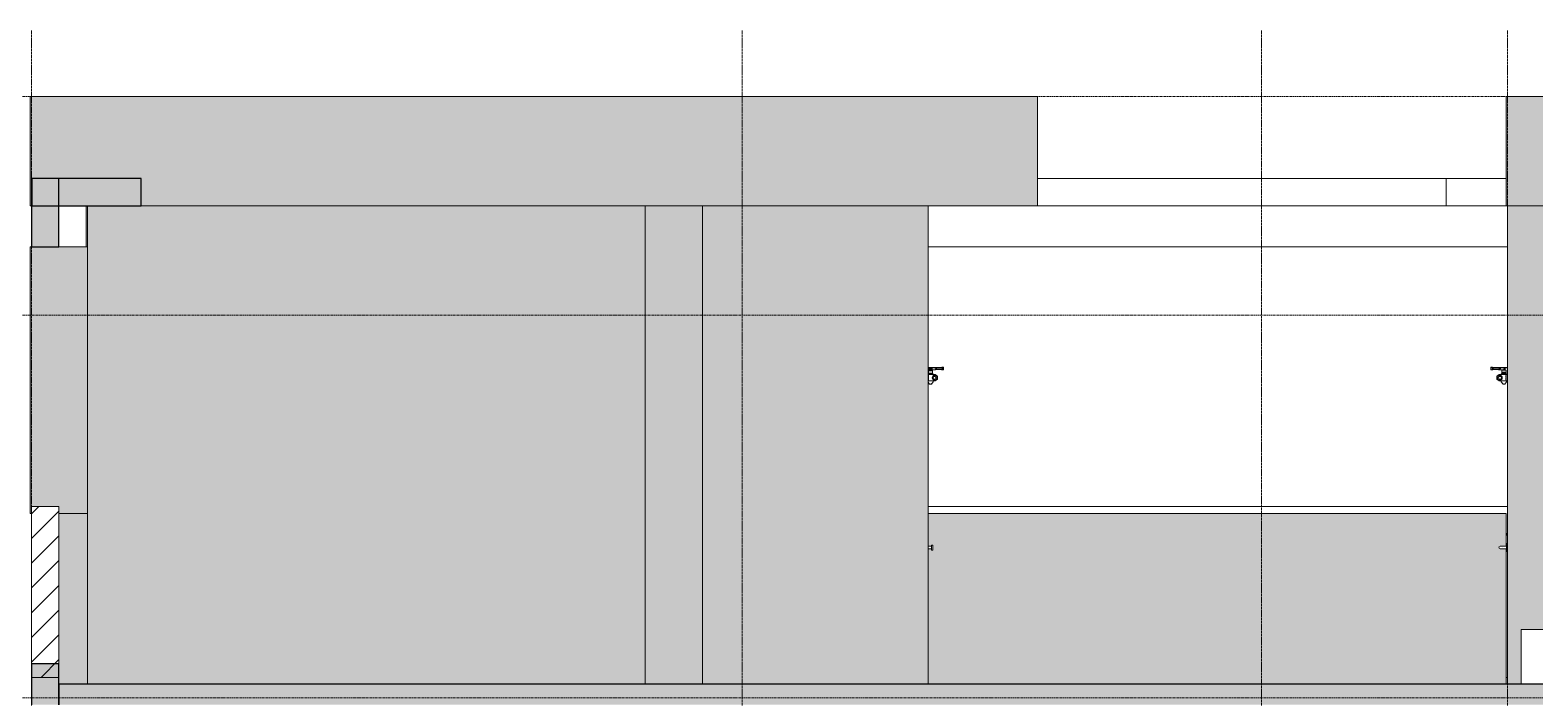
# Model space of a CAD drawing. Header units: millimetres. Extents: x 25061 to 259291, y -8723 to 35400.
# Drawn here: x 153999 to 165010, y 29400 to 34286 of the extents above; entities that cross this region are included whole.
import ezdxf

# ---------------------------------------------------------------- set-up
doc = ezdxf.new("R2010")
doc.units = ezdxf.units.MM
doc.linetypes.add('Centre', pattern=[31.75, 6.35, -4.7625, 15.875, -4.7625])
doc.linetypes.add('Grid Line', pattern=[22.225, 12.7, -3.175, 3.175, -3.175])
for name, color, linetype, lineweight in [('0-2', 50, 'Continuous', 5), ('A-DOOR', 31, 'Continuous', 9), ('A-FLOR-1', 10, 'Continuous', 25), ('A-FLOR-2', 7, 'Continuous', 9), ('A-FLOR-3', 192, 'Continuous', 25), ('A-FLOR-LEVL-2', 51, 'Centre', 9), ('A-FLOR-PATT-1', 7, 'Continuous', 9), ('A-FLOR-PATT-3', 8, 'Continuous', 9), ('A-WALL', 113, 'Continuous', 9), ('A-WALL-1', 113, 'Continuous', 18), ('A-WALL-PATT-3', 111, 'Continuous', 5), ('A-WALL-PATT-4', 111, 'Continuous', 9), ('I-WALL', 2, 'Continuous', 9), ('S-BEAM-1', 12, 'Continuous', 5), ('S-BEAM-2', 10, 'Continuous', 25), ('S-BEAM-3', 7, 'Continuous', 9), ('S-COLS-1', 7, 'Continuous', 9), ('S-GRID-1', 1, 'Grid Line', 9)]:
    doc.layers.add(name, color=color, linetype=linetype, lineweight=lineweight)

# ---------------------------------------------------------------- blocks, each defined once
blk = doc.blocks.new('NCV_TKTC_KET CAU_rvt-2-TKCS_MẶT CẮT 2')
at = {"layer": 'A-FLOR-PATT-1'}
h = blk.add_hatch(color=256, dxfattribs=at)
h.paths.add_polyline_path([(-34451, 33000), (-33651, 33000), (-33651, 33200), (-34451, 33200)])
h.paths.add_polyline_path([(-126451, 33000), (-126451, 33200), (-127251, 33200), (-127251, 33000)])
at = {"layer": 'S-BEAM-1'}
for points in [[(-127053, 32700), (-127053, 33200), (-127253, 33200), (-127253, 32700)], [(-127053, 29350), (-127053, 29650), (-127253, 29650), (-127252, 29350), (-127131, 29350)]]:
    blk.add_hatch(color=256, dxfattribs=at).paths.add_polyline_path(points)
at = {"layer": 'A-FLOR-1'}
for p, q in [((-126451, 33200), (-127251, 33200)), ((-127251, 33200), (-127251, 33000)), ((-126451, 33000), (-126451, 33200)), ((-127251, 33000), (-126451, 33000))]:
    blk.add_line(p, q, dxfattribs=at)
at = {"layer": 'A-FLOR-2'}
for p, q in [((-119893, 33200), (-116903, 33200)), ((-116903, 33200), (-116903, 33000)), ((-116903, 33200), (-116463, 33200)), ((-116903, 33000), (-119893, 33000)), ((-116463, 33000), (-116903, 33000))]:
    blk.add_line(p, q, dxfattribs=at)
at = {"layer": 'S-BEAM-2'}
for p, q in [((-127053, 33200), (-127253, 33200)), ((-127253, 33200), (-127253, 32700)), ((-127053, 32700), (-127053, 33200)), ((-127253, 32700), (-127053, 32700)), ((-127053, 29650), (-127253, 29650)), ((-127253, 29650), (-127253, 29350)), ((-127053, 29350), (-127053, 29650))]:
    blk.add_line(p, q, dxfattribs=at)
at = {"layer": 'S-BEAM-3'}
blk.add_line((-116453, 32700), (-120693, 32700), dxfattribs=at)
at = {"layer": 'S-COLS-1'}
blk.add_line((-126853, 33000), (-126853, 32700), dxfattribs=at)
blk = doc.blocks.new('FD_02 - FD_03 - FD_02-KY THUAT-1000x2200mm-2150404-TKCS_MẶT CẮT 2')
at = {"layer": 'A-DOOR'}
for p, q in [((-116576, 31818), (-116576, 31815)), ((-116576, 31818), (-116576, 31818)), ((-116576, 31818), (-116568, 31818)), ((-116576, 31815), (-116576, 31815)), ((-116576, 31815), (-116568, 31815)), ((-116575, 31814), (-116575, 31800)), ((-116574, 31820), (-116574, 31818)), ((-116562, 31820), (-116574, 31820)), ((-116574, 31820), (-116562, 31820)), ((-116574, 31814), (-116570, 31814)), ((-116570, 31800), (-116574, 31800)), ((-116573, 31815), (-116573, 31814)), ((-116570, 31814), (-116562, 31814)), ((-116562, 31800), (-116570, 31800)), ((-116566, 31818), (-116568, 31818)), ((-116568, 31818), (-116566, 31818)), ((-116568, 31818), (-116566, 31818)), ((-116566, 31818), (-116568, 31818)), ((-116567, 31818), (-116568, 31818)), ((-116568, 31818), (-116567, 31818)), ((-116566, 31815), (-116568, 31815)), ((-116568, 31815), (-116566, 31815)), ((-116568, 31815), (-116566, 31815)), ((-116566, 31815), (-116568, 31815)), ((-116566, 31815), (-116568, 31815)), ((-116568, 31815), (-116566, 31815)), ((-116517, 31812), (-116567, 31812)), ((-116567, 31802), (-116517, 31802)), ((-116566, 31818), (-116516, 31818)), ((-116566, 31815), (-116516, 31815)), ((-116563, 31814), (-116563, 31815)), ((-116563, 31809), (-116563, 31811)), ((-116563, 31805), (-116563, 31807)), ((-116562, 31818), (-116562, 31820)), ((-116562, 31800), (-116562, 31814)), ((-116562, 31814), (-116562, 31814)), ((-116562, 31814), (-116561, 31814)), ((-116562, 31814), (-116562, 31800)), ((-116561, 31800), (-116562, 31800)), ((-116561, 31811), (-116561, 31811)), ((-116561, 31811), (-116559, 31811)), ((-116559, 31804), (-116561, 31804)), ((-116561, 31804), (-116561, 31804)), ((-116559, 31811), (-116559, 31804)), ((-116539, 31814), (-116541, 31814)), ((-116541, 31814), (-116539, 31814)), ((-116473, 31814), (-116539, 31814)), ((-116530, 31731), (-116530, 31754)), ((-116529, 31756), (-116513, 31765)), ((-116513, 31720), (-116529, 31729)), ((-116520, 31742), (-116515, 31752)), ((-116515, 31732), (-116520, 31742)), ((-116512, 31813), (-116517, 31813)), ((-116517, 31801), (-116512, 31801)), ((-116516, 31818), (-116515, 31818)), ((-116516, 31815), (-116515, 31815)), ((-116515, 31818), (-116489, 31818)), ((-116515, 31815), (-116489, 31815)), ((-116515, 31752), (-116503, 31752)), ((-116503, 31732), (-116515, 31732)), ((-116512, 31800), (-116484, 31800)), ((-116512, 31765), (-116468, 31765)), ((-116468, 31720), (-116512, 31720)), ((-116503, 31752), (-116497, 31742)), ((-116497, 31742), (-116503, 31732)), ((-116499, 31772), (-116499, 31765)), ((-116496, 31772), (-116499, 31772)), ((-116499, 31772), (-116485, 31772)), ((-116499, 31720), (-116499, 31712)), ((-116464, 31798), (-116494, 31798)), ((-116494, 31785), (-116494, 31793)), ((-116494, 31776), (-116494, 31782)), ((-116494, 31782), (-116479, 31782)), ((-116479, 31776), (-116494, 31776)), ((-116484, 31798), (-116490, 31798)), ((-116490, 31784), (-116482, 31784)), ((-116490, 31782), (-116490, 31784)), ((-116490, 31774), (-116490, 31776)), ((-116486, 31774), (-116490, 31774)), ((-116489, 31818), (-116488, 31818)), ((-116489, 31818), (-116488, 31818)), ((-116488, 31818), (-116489, 31818)), ((-116489, 31815), (-116488, 31815)), ((-116489, 31815), (-116488, 31815)), ((-116488, 31815), (-116489, 31815)), ((-116489, 31774), (-116489, 31772)), ((-116487, 31774), (-116489, 31774)), ((-116489, 31774), (-116488, 31774)), ((-116488, 31818), (-116459, 31818)), ((-116488, 31815), (-116459, 31815)), ((-116488, 31774), (-116487, 31774)), ((-116482, 31774), (-116486, 31774)), ((-116486, 31774), (-116482, 31774)), ((-116482, 31774), (-116486, 31774)), ((-116485, 31801), (-116485, 31798)), ((-116480, 31798), (-116485, 31798)), ((-116485, 31798), (-116484, 31798)), ((-116485, 31772), (-116460, 31772)), ((-116484, 31798), (-116483, 31798)), ((-116483, 31801), (-116483, 31797)), ((-116483, 31798), (-116483, 31798)), ((-116483, 31798), (-116480, 31798)), ((-116482, 31784), (-116472, 31784)), ((-116482, 31782), (-116482, 31784)), ((-116482, 31774), (-116482, 31776)), ((-116482, 31774), (-116477, 31774)), ((-116477, 31774), (-116482, 31774)), ((-116477, 31774), (-116482, 31774)), ((-116481, 31814), (-116477, 31814)), ((-116477, 31801), (-116481, 31801)), ((-116474, 31798), (-116480, 31798)), ((-116480, 31798), (-116475, 31798)), ((-116479, 31814), (-116477, 31814)), ((-116477, 31801), (-116479, 31801)), ((-116479, 31782), (-116464, 31782)), ((-116464, 31776), (-116479, 31776)), ((-116476, 31814), (-116477, 31814)), ((-116477, 31814), (-116475, 31814)), ((-116477, 31801), (-116477, 31814)), ((-116477, 31814), (-116476, 31814)), ((-116477, 31801), (-116477, 31814)), ((-116475, 31801), (-116477, 31801)), ((-116477, 31801), (-116476, 31801)), ((-116477, 31774), (-116473, 31774)), ((-116471, 31774), (-116477, 31774)), ((-116472, 31774), (-116477, 31774)), ((-116475, 31814), (-116476, 31814)), ((-116475, 31814), (-116472, 31814)), ((-116475, 31801), (-116475, 31814)), ((-116475, 31798), (-116475, 31814)), ((-116472, 31801), (-116475, 31801)), ((-116475, 31798), (-116475, 31798)), ((-116474, 31798), (-116474, 31814)), ((-116468, 31798), (-116474, 31798)), ((-116474, 31798), (-116474, 31798)), ((-116473, 31814), (-116471, 31814)), ((-116471, 31814), (-116473, 31814)), ((-116473, 31774), (-116471, 31774)), ((-116472, 31784), (-116470, 31784)), ((-116472, 31782), (-116472, 31784)), ((-116472, 31774), (-116472, 31776)), ((-116471, 31774), (-116472, 31774)), ((-116471, 31801), (-116471, 31814)), ((-116471, 31772), (-116471, 31774)), ((-116471, 31774), (-116471, 31774)), ((-116470, 31774), (-116471, 31774)), ((-116470, 31782), (-116470, 31784)), ((-116470, 31774), (-116470, 31776)), ((-116468, 31765), (-116465, 31765)), ((-116465, 31720), (-116468, 31720)), ((-116460, 31765), (-116467, 31765)), ((-116467, 31720), (-116460, 31720)), ((-116465, 31765), (-116464, 31765)), ((-116464, 31720), (-116465, 31720)), ((-116464, 31793), (-116464, 31785)), ((-116464, 31782), (-116464, 31776)), ((-116453, 31765), (-116464, 31765)), ((-116464, 31762), (-116464, 31723)), ((-116464, 31720), (-116453, 31720)), ((-116460, 31772), (-116463, 31772)), ((-116463, 31765), (-116460, 31765)), ((-116460, 31720), (-116461, 31720)), ((-116460, 31765), (-116460, 31772)), ((-116460, 31712), (-116460, 31720)), ((-116459, 31815), (-116459, 31818)), ((-116499, 31712), (-116486, 31696)), ((-116485, 31697), (-116483, 31697)), ((-116483, 31697), (-116485, 31697)), ((-116476, 31696), (-116483, 31696)), ((-116483, 31696), (-116476, 31696)), ((-116476, 31697), (-116474, 31697)), ((-116474, 31697), (-116476, 31697)), ((-116473, 31696), (-116460, 31712)), ((-116453, 30619), (-116456, 30619)), ((-116461, 30510), (-116491, 30510)), ((-116453, 30530), (-116461, 30530)), ((-116461, 30500), (-116461, 30529)), ((-116456, 30600), (-116456, 30605)), ((-116456, 30587), (-116456, 30600)), ((-116456, 30588), (-116456, 30595)), ((-116453, 30588), (-116456, 30588)), ((-116456, 30581), (-116453, 30581)), ((-116491, 30490), (-116461, 30490)), ((-116461, 30471), (-116461, 30500)), ((-116461, 30470), (-116453, 30470))]:
    blk.add_line(p, q, dxfattribs=at)
at = {"layer": 'A-DOOR', "flags": 128}
for points in [[(-116559, 31811), (-116558, 31811), (-116558, 31810), (-116557, 31810), (-116557, 31809), (-116557, 31808), (-116557, 31807)], [(-116557, 31807), (-116557, 31807), (-116557, 31806), (-116557, 31805), (-116558, 31805), (-116558, 31804), (-116559, 31804)], [(-116499, 31712), (-116499, 31712), (-116499, 31712), (-116499, 31712), (-116499, 31712), (-116499, 31712), (-116499, 31712), (-116499, 31712), (-116499, 31712), (-116499, 31712), (-116499, 31712), (-116499, 31712), (-116499, 31712), (-116499, 31712), (-116499, 31712), (-116499, 31712), (-116499, 31712), (-116499, 31712), (-116499, 31712)], [(-116464, 31765), (-116464, 31765), (-116464, 31764), (-116464, 31764), (-116464, 31763), (-116464, 31763), (-116464, 31762)], [(-116464, 31762), (-116464, 31763), (-116464, 31763), (-116464, 31764), (-116464, 31764), (-116464, 31765), (-116464, 31765), (-116464, 31765)], [(-116464, 31723), (-116464, 31722), (-116464, 31722), (-116464, 31721), (-116464, 31721), (-116464, 31720), (-116464, 31720)], [(-116464, 31720), (-116464, 31720), (-116464, 31720), (-116464, 31721), (-116464, 31721), (-116464, 31722), (-116464, 31722), (-116464, 31723)], [(-116460, 31712), (-116460, 31712), (-116460, 31712), (-116460, 31712), (-116460, 31712), (-116460, 31712), (-116460, 31712), (-116460, 31712), (-116460, 31712), (-116460, 31712), (-116460, 31712), (-116460, 31712), (-116460, 31712), (-116460, 31712), (-116460, 31712), (-116460, 31712), (-116460, 31712), (-116460, 31712), (-116460, 31712)], [(-116485, 31696), (-116485, 31696), (-116485, 31696), (-116485, 31696), (-116485, 31696), (-116485, 31696), (-116485, 31696), (-116485, 31696), (-116485, 31696), (-116485, 31696), (-116485, 31696), (-116486, 31696), (-116486, 31696), (-116486, 31696), (-116486, 31696), (-116486, 31696), (-116486, 31696), (-116486, 31696), (-116486, 31696), (-116486, 31696), (-116486, 31696), (-116486, 31696), (-116486, 31696)], [(-116474, 31696), (-116474, 31696), (-116474, 31696), (-116474, 31696), (-116474, 31696), (-116474, 31696), (-116474, 31696), (-116474, 31696), (-116474, 31696), (-116474, 31696), (-116474, 31696), (-116475, 31696), (-116475, 31696), (-116475, 31696), (-116475, 31696), (-116475, 31696), (-116475, 31696), (-116475, 31696), (-116475, 31696), (-116476, 31696), (-116476, 31696), (-116476, 31696), (-116476, 31696), (-116476, 31696), (-116476, 31696), (-116477, 31696), (-116477, 31696), (-116477, 31696), (-116477, 31696), (-116477, 31696), (-116478, 31696), (-116478, 31696), (-116478, 31696), (-116478, 31696), (-116478, 31696), (-116479, 31696), (-116479, 31696), (-116479, 31696), (-116479, 31696), (-116480, 31696), (-116480, 31696), (-116480, 31696), (-116480, 31696), (-116480, 31696), (-116481, 31696), (-116481, 31696), (-116481, 31696), (-116481, 31696), (-116481, 31696), (-116482, 31696), (-116482, 31696), (-116482, 31696), (-116482, 31696), (-116482, 31696), (-116483, 31696), (-116483, 31696), (-116483, 31696), (-116483, 31696), (-116483, 31696), (-116484, 31696), (-116484, 31696), (-116484, 31696), (-116484, 31696), (-116484, 31696), (-116484, 31696), (-116484, 31696), (-116484, 31696), (-116485, 31696), (-116485, 31696), (-116485, 31696), (-116485, 31696), (-116485, 31696), (-116485, 31696), (-116485, 31696), (-116485, 31696), (-116485, 31696), (-116485, 31696), (-116485, 31696), (-116485, 31696)], [(-116485, 31696), (-116485, 31696), (-116485, 31696), (-116485, 31696), (-116485, 31696), (-116485, 31696), (-116485, 31696), (-116485, 31696), (-116485, 31696), (-116485, 31696), (-116485, 31696), (-116485, 31696), (-116485, 31696), (-116484, 31696), (-116484, 31696), (-116484, 31696), (-116484, 31696), (-116484, 31696), (-116484, 31696), (-116484, 31696), (-116483, 31696), (-116483, 31696), (-116483, 31696), (-116483, 31696), (-116483, 31696), (-116483, 31696), (-116482, 31696), (-116482, 31696), (-116482, 31696), (-116482, 31696), (-116482, 31696), (-116481, 31696), (-116481, 31696), (-116481, 31696), (-116481, 31696), (-116481, 31696), (-116480, 31696), (-116480, 31696), (-116480, 31696), (-116480, 31696), (-116479, 31696), (-116479, 31696), (-116479, 31696), (-116479, 31696), (-116479, 31696), (-116478, 31696), (-116478, 31696), (-116478, 31696), (-116478, 31696), (-116477, 31696), (-116477, 31696), (-116477, 31696), (-116477, 31696), (-116477, 31696), (-116476, 31696), (-116476, 31696), (-116476, 31696), (-116476, 31696), (-116476, 31696), (-116476, 31696), (-116475, 31696), (-116475, 31696), (-116475, 31696), (-116475, 31696), (-116475, 31696), (-116475, 31696), (-116475, 31696), (-116475, 31696), (-116474, 31696), (-116474, 31696), (-116474, 31696), (-116474, 31696), (-116474, 31696), (-116474, 31696), (-116474, 31696), (-116474, 31696), (-116474, 31696), (-116474, 31696), (-116474, 31696)], [(-116473, 31696), (-116473, 31696), (-116473, 31696), (-116473, 31696), (-116473, 31696), (-116473, 31696), (-116473, 31696), (-116473, 31696), (-116474, 31696), (-116474, 31696), (-116474, 31696), (-116474, 31696), (-116474, 31696), (-116474, 31696), (-116474, 31696), (-116474, 31696), (-116474, 31696), (-116474, 31696), (-116474, 31696), (-116474, 31696), (-116474, 31696), (-116474, 31696), (-116474, 31696)], [(-116491, 30510), (-116491, 30510), (-116492, 30510), (-116492, 30510), (-116493, 30510), (-116494, 30510), (-116494, 30510), (-116495, 30510), (-116495, 30510), (-116496, 30510), (-116496, 30510), (-116497, 30510), (-116497, 30510), (-116498, 30510), (-116499, 30510), (-116499, 30510), (-116500, 30510), (-116500, 30510), (-116500, 30510), (-116501, 30510), (-116501, 30510), (-116502, 30510), (-116502, 30510), (-116502, 30510), (-116503, 30510), (-116503, 30510), (-116504, 30510), (-116504, 30510), (-116504, 30510), (-116504, 30510), (-116505, 30510), (-116505, 30510), (-116505, 30510), (-116505, 30510), (-116505, 30510), (-116505, 30510), (-116505, 30510), (-116506, 30510), (-116506, 30510), (-116506, 30510)], [(-116506, 30490), (-116506, 30490), (-116506, 30490), (-116505, 30490), (-116505, 30490), (-116505, 30490), (-116505, 30490), (-116505, 30490), (-116505, 30490), (-116505, 30490), (-116504, 30490), (-116504, 30490), (-116504, 30490), (-116504, 30490), (-116503, 30490), (-116503, 30490), (-116503, 30490), (-116502, 30490), (-116502, 30490), (-116501, 30490), (-116501, 30490), (-116501, 30490), (-116500, 30490), (-116500, 30490), (-116499, 30490), (-116499, 30490), (-116498, 30490), (-116498, 30490), (-116497, 30490), (-116497, 30490), (-116496, 30490), (-116495, 30490), (-116495, 30490), (-116494, 30490), (-116494, 30490), (-116493, 30490), (-116493, 30490), (-116492, 30490), (-116491, 30490), (-116491, 30490), (-116491, 30490)]]:
    blk.add_lwpolyline(points, dxfattribs=at)
at = {"layer": 'A-DOOR'}
for centre, radius, start, end in [((-116528, 31754), 2, 119.1975, 180), ((-116528, 31731), 2, 180, 240.8025), ((-116509, 31742), 17, 0, 180), ((-116509, 31742), 17, 180, 0), ((-116509, 31742), 16.5, 0, 180), ((-116509, 31742), 16.5, 180, 0), ((-116512, 31763), 2, 90, 119.1975), ((-116512, 31722), 2, 240.8025, 270), ((-116509, 31742), 17, 60, 75), ((-116509, 31742), 17, 285, 300), ((-116506, 30500), 10, 120, 180), ((-116506, 30500), 10, 75, 90), ((-116506, 30500), 10, 180, 240), ((-116506, 30500), 10, 270, 285)]:
    blk.add_arc(centre, radius, start, end, dxfattribs=at)
for centre, major_axis, ratio, start_param, end_param in [((-116563, 31807), (0, 7), 0.259156, 6.021386, 6.283185), ((-116566, 31807), (0, 5), 0.965835, 5.402701, 5.632805), ((-116562, 31807), (0, 2.5), 0.259156, 1.832596, 2.879793), ((-116562, 31807), (0, 2.5), 0.259156, 1.832596, 2.879793), ((-116566, 31807), (0, 5), 0.965835, 3.791973, 4.022077), ((-116563, 31807), (0, 7), 0.259156, 3.141593, 3.403392), ((-116561, 31807), (0, 7), 0.259156, 4.712389, 6.283185), ((-116560, 31807), (0, 2.5), 0.259156, 4.712389, 7.853982), ((-116560, 31807), (0, 2.5), 0.259156, 1.570796, 4.712389), ((-116561, 31807), (0, 7), 0.259156, 3.141593, 4.712389), ((-116517, 31807), (0, 6), 0.965835, 4.712389, 6.806784), ((-116517, 31807), (0, 6), 0.965835, 2.617994, 4.712389), ((-116517, 31807), (0, 5), 0.965835, 4.712389, 6.544985), ((-116517, 31807), (0, 5), 0.965835, 2.879793, 4.712389), ((-116512, 31807), (0, 7), 0.965835, 4.712389, 7.068583), ((-116512, 31807), (0, 7), 0.965835, 2.356194, 4.712389), ((-116512, 31807), (0, 6), 0.965835, 4.712389, 6.806784), ((-116512, 31807), (0, 6), 0.965835, 2.617994, 4.712389), ((-116494, 31786), (0, 12), 0.000349, 0, 0.959931), ((-116494, 31788), (0, 6), 0.000349, 3.141593, 4.101524), ((-116484, 31807), (0, 7), 0.965835, 5.776005, 6.536775), ((-116484, 31807), (0, 7), 0.965835, 2.888003, 3.648773), ((-116479, 31807), (0, 6.79), 0.259156, 0.291061, 0.547008), ((-116479, 31807), (0, 6.79), 0.259156, 2.594585, 2.850532), ((-116477, 31807), (0, 6.79), 0.259156, 0.291061, 1.058902), ((-116477, 31807), (0, 6.79), 0.259156, 2.082691, 2.850532), ((-116477, 31807), (0, 2.5), 0.259156, 4.712389, 7.853982), ((-116477, 31807), (0, 2.5), 0.259156, 1.570796, 4.712389), ((-116464, 31786), (0, 12), 0.000349, 0, 0.959931), ((-116464, 31788), (0, 6), 0.000349, 3.141593, 4.101524)]:
    blk.add_ellipse(centre, major_axis=major_axis, ratio=ratio, start_param=start_param, end_param=end_param, dxfattribs=at)
for points, knots in [([(-116478, 31807), (-116478, 31808), (-116478, 31808), (-116478, 31809), (-116478, 31809), (-116478, 31809), (-116478, 31810), (-116478, 31810), (-116478, 31810), (-116478, 31810), (-116478, 31811), (-116479, 31811), (-116479, 31811), (-116479, 31811), (-116479, 31812), (-116479, 31812), (-116479, 31812), (-116479, 31812), (-116479, 31812), (-116480, 31813), (-116480, 31813), (-116480, 31813), (-116481, 31813), (-116481, 31814)], [0, 0, 0, 0, 0.1, 0.15, 0.2, 0.25, 0.3, 0.35, 0.375, 0.4, 0.425, 0.45, 0.5, 0.55, 0.575, 0.6, 0.625, 0.65, 0.7, 0.75, 0.8, 0.9, 1, 1, 1, 1]), ([(-116481, 31801), (-116481, 31801), (-116480, 31802), (-116480, 31802), (-116480, 31802), (-116479, 31803), (-116479, 31803), (-116479, 31803), (-116479, 31803), (-116479, 31803), (-116479, 31804), (-116479, 31804), (-116479, 31804), (-116478, 31804), (-116478, 31805), (-116478, 31805), (-116478, 31805), (-116478, 31805), (-116478, 31806), (-116478, 31806), (-116478, 31806), (-116478, 31807), (-116478, 31807), (-116478, 31807)], [0, 0, 0, 0, 0.1, 0.2, 0.25, 0.3, 0.35, 0.375, 0.4, 0.425, 0.45, 0.5, 0.55, 0.575, 0.6, 0.625, 0.65, 0.7, 0.75, 0.8, 0.85, 0.9, 1, 1, 1, 1]), ([(-116464, 31752), (-116464, 31753), (-116464, 31755), (-116464, 31757), (-116464, 31758), (-116465, 31759), (-116465, 31759), (-116465, 31758), (-116465, 31758), (-116465, 31756), (-116465, 31755), (-116465, 31755)], [0, 0, 0, 0, 0.2, 0.3, 0.4, 0.5, 0.6, 0.7, 0.8, 0.9, 1, 1, 1, 1]), ([(-116465, 31755), (-116465, 31756), (-116465, 31757), (-116465, 31758), (-116465, 31759), (-116465, 31759), (-116464, 31758), (-116464, 31757), (-116464, 31755), (-116464, 31754), (-116464, 31753), (-116464, 31752)], [0, 0, 0, 0, 0.2, 0.3, 0.4, 0.5, 0.6, 0.7, 0.8, 0.9, 1, 1, 1, 1]), ([(-116465, 31749), (-116465, 31748), (-116465, 31747), (-116465, 31746), (-116465, 31745), (-116465, 31745), (-116464, 31746), (-116464, 31747), (-116464, 31749), (-116464, 31750), (-116464, 31751), (-116464, 31752)], [0, 0, 0, 0, 0.2, 0.3, 0.4, 0.5, 0.6, 0.7, 0.8, 0.9, 1, 1, 1, 1]), ([(-116464, 31752), (-116464, 31751), (-116464, 31749), (-116464, 31747), (-116464, 31746), (-116465, 31745), (-116465, 31745), (-116465, 31746), (-116465, 31746), (-116465, 31748), (-116465, 31749), (-116465, 31749)], [0, 0, 0, 0, 0.2, 0.3, 0.4, 0.5, 0.6, 0.7, 0.8, 0.9, 1, 1, 1, 1]), ([(-116464, 31733), (-116464, 31734), (-116464, 31736), (-116464, 31738), (-116464, 31739), (-116465, 31740), (-116465, 31740), (-116465, 31739), (-116465, 31739), (-116465, 31737), (-116465, 31736), (-116465, 31736)], [0, 0, 0, 0, 0.2, 0.3, 0.4, 0.5, 0.6, 0.7, 0.8, 0.9, 1, 1, 1, 1]), ([(-116465, 31736), (-116465, 31737), (-116465, 31738), (-116465, 31739), (-116465, 31740), (-116465, 31740), (-116464, 31739), (-116464, 31738), (-116464, 31736), (-116464, 31735), (-116464, 31734), (-116464, 31733)], [0, 0, 0, 0, 0.2, 0.3, 0.4, 0.5, 0.6, 0.7, 0.8, 0.9, 1, 1, 1, 1]), ([(-116465, 31730), (-116465, 31729), (-116465, 31728), (-116465, 31727), (-116465, 31726), (-116465, 31726), (-116464, 31727), (-116464, 31728), (-116464, 31730), (-116464, 31731), (-116464, 31732), (-116464, 31733)], [0, 0, 0, 0, 0.2, 0.3, 0.4, 0.5, 0.6, 0.7, 0.8, 0.9, 1, 1, 1, 1]), ([(-116464, 31733), (-116464, 31732), (-116464, 31730), (-116464, 31728), (-116464, 31727), (-116465, 31726), (-116465, 31726), (-116465, 31727), (-116465, 31727), (-116465, 31729), (-116465, 31730), (-116465, 31730)], [0, 0, 0, 0, 0.2, 0.3, 0.4, 0.5, 0.6, 0.7, 0.8, 0.9, 1, 1, 1, 1])]:
    blk.add_open_spline(points, degree=3, knots=knots, dxfattribs=at)
for points in [[(-116465, 31755), (-116465, 31754), (-116465, 31754), (-116465, 31753)], [(-116465, 31752), (-116465, 31752), (-116465, 31753), (-116465, 31754), (-116465, 31755)], [(-116465, 31749), (-116465, 31750), (-116465, 31751), (-116465, 31751), (-116465, 31752)], [(-116465, 31751), (-116465, 31750), (-116465, 31750), (-116465, 31749)], [(-116465, 31736), (-116465, 31735), (-116465, 31735), (-116465, 31734)], [(-116465, 31733), (-116465, 31734), (-116465, 31734), (-116465, 31735), (-116465, 31736)], [(-116465, 31730), (-116465, 31731), (-116465, 31732), (-116465, 31732), (-116465, 31733)], [(-116465, 31732), (-116465, 31731), (-116465, 31731), (-116465, 31730)]]:
    blk.add_open_spline(points, degree=3, dxfattribs=at)
blk = doc.blocks.new('FD_01 - FD_01-1200x2200mm-V184-TKCS_MẶT CẮT 2')
at = {"layer": 'A-DOOR'}
for p, q in [((-120693, 31818), (-120667, 31818)), ((-120693, 31815), (-120667, 31815)), ((-120692, 31772), (-120681, 31772)), ((-120689, 31765), (-120692, 31765)), ((-120692, 31720), (-120689, 31720)), ((-120691, 31792), (-120691, 31798)), ((-120691, 31798), (-120687, 31798)), ((-120687, 31792), (-120691, 31792)), ((-120691, 31781), (-120691, 31789)), ((-120691, 31776), (-120661, 31776)), ((-120691, 31776), (-120686, 31776)), ((-120691, 31765), (-120690, 31765)), ((-120691, 31723), (-120691, 31762)), ((-120690, 31720), (-120691, 31720)), ((-120690, 31765), (-120687, 31765)), ((-120687, 31720), (-120690, 31720)), ((-120687, 31798), (-120665, 31798)), ((-120687, 31792), (-120687, 31798)), ((-120665, 31792), (-120687, 31792)), ((-120687, 31765), (-120643, 31765)), ((-120643, 31720), (-120687, 31720)), ((-120686, 31776), (-120678, 31776)), ((-120686, 31774), (-120686, 31776)), ((-120682, 31774), (-120686, 31774)), ((-120685, 31774), (-120685, 31772)), ((-120683, 31774), (-120685, 31774)), ((-120685, 31774), (-120684, 31774)), ((-120682, 31814), (-120684, 31814)), ((-120684, 31814), (-120682, 31814)), ((-120684, 31814), (-120684, 31801)), ((-120684, 31774), (-120683, 31774)), ((-120683, 31814), (-120668, 31814)), ((-120668, 31801), (-120683, 31801)), ((-120616, 31814), (-120682, 31814)), ((-120682, 31814), (-120682, 31798)), ((-120678, 31774), (-120682, 31774)), ((-120682, 31774), (-120678, 31774)), ((-120678, 31774), (-120682, 31774)), ((-120681, 31772), (-120656, 31772)), ((-120680, 31814), (-120680, 31798)), ((-120678, 31776), (-120668, 31776)), ((-120678, 31776), (-120678, 31774)), ((-120673, 31774), (-120678, 31774)), ((-120678, 31774), (-120673, 31774)), ((-120673, 31774), (-120678, 31774)), ((-120673, 31774), (-120669, 31774)), ((-120667, 31774), (-120673, 31774)), ((-120668, 31774), (-120673, 31774)), ((-120672, 31798), (-120672, 31814)), ((-120643, 31814), (-120671, 31814)), ((-120671, 31798), (-120671, 31814)), ((-120671, 31800), (-120643, 31800)), ((-120669, 31774), (-120667, 31774)), ((-120668, 31801), (-120668, 31814)), ((-120668, 31801), (-120668, 31814)), ((-120668, 31801), (-120668, 31814)), ((-120668, 31776), (-120666, 31776)), ((-120668, 31774), (-120668, 31776)), ((-120667, 31774), (-120668, 31774)), ((-120667, 31818), (-120666, 31818)), ((-120667, 31818), (-120667, 31818)), ((-120667, 31818), (-120667, 31818)), ((-120667, 31815), (-120666, 31815)), ((-120667, 31815), (-120667, 31815)), ((-120667, 31815), (-120667, 31815)), ((-120667, 31776), (-120661, 31776)), ((-120667, 31772), (-120667, 31774)), ((-120667, 31774), (-120667, 31774)), ((-120666, 31774), (-120667, 31774)), ((-120666, 31818), (-120640, 31818)), ((-120666, 31815), (-120640, 31815)), ((-120666, 31774), (-120666, 31776)), ((-120665, 31798), (-120661, 31798)), ((-120665, 31792), (-120665, 31798)), ((-120661, 31792), (-120665, 31792)), ((-120661, 31798), (-120661, 31792)), ((-120661, 31789), (-120661, 31781)), ((-120661, 31776), (-120661, 31776)), ((-120656, 31772), (-120659, 31772)), ((-120658, 31742), (-120652, 31752)), ((-120652, 31732), (-120658, 31742)), ((-120656, 31765), (-120656, 31772)), ((-120656, 31712), (-120656, 31720)), ((-120652, 31752), (-120640, 31752)), ((-120640, 31732), (-120652, 31732)), ((-120638, 31813), (-120643, 31813)), ((-120643, 31801), (-120638, 31801)), ((-120642, 31765), (-120626, 31756)), ((-120626, 31729), (-120642, 31720)), ((-120640, 31818), (-120639, 31818)), ((-120640, 31815), (-120639, 31815)), ((-120640, 31752), (-120635, 31742)), ((-120635, 31742), (-120640, 31732)), ((-120639, 31818), (-120589, 31818)), ((-120639, 31815), (-120589, 31815)), ((-120588, 31812), (-120638, 31812)), ((-120638, 31802), (-120588, 31802)), ((-120625, 31754), (-120625, 31731)), ((-120616, 31814), (-120614, 31814)), ((-120614, 31814), (-120616, 31814)), ((-120592, 31814), (-120594, 31814)), ((-120594, 31800), (-120592, 31800)), ((-120593, 31820), (-120593, 31818)), ((-120593, 31820), (-120581, 31820)), ((-120581, 31820), (-120593, 31820)), ((-120593, 31814), (-120593, 31811)), ((-120592, 31814), (-120593, 31814)), ((-120593, 31814), (-120593, 31814)), ((-120593, 31814), (-120593, 31811)), ((-120593, 31804), (-120593, 31800)), ((-120593, 31804), (-120593, 31800)), ((-120593, 31800), (-120592, 31800)), ((-120592, 31815), (-120592, 31814)), ((-120592, 31814), (-120591, 31814)), ((-120592, 31814), (-120592, 31814)), ((-120592, 31814), (-120592, 31814)), ((-120591, 31800), (-120592, 31800)), ((-120591, 31814), (-120588, 31814)), ((-120591, 31811), (-120591, 31814)), ((-120591, 31800), (-120591, 31804)), ((-120588, 31800), (-120591, 31800)), ((-120590, 31811), (-120588, 31811)), ((-120588, 31804), (-120590, 31804)), ((-120590, 31800), (-120588, 31800)), ((-120589, 31818), (-120587, 31818)), ((-120587, 31818), (-120589, 31818)), ((-120587, 31818), (-120589, 31818)), ((-120589, 31818), (-120587, 31818)), ((-120589, 31815), (-120587, 31815)), ((-120587, 31815), (-120589, 31815)), ((-120587, 31815), (-120589, 31815)), ((-120589, 31815), (-120587, 31815)), ((-120589, 31815), (-120587, 31815)), ((-120587, 31815), (-120589, 31815)), ((-120588, 31818), (-120587, 31818)), ((-120587, 31818), (-120588, 31818)), ((-120588, 31814), (-120585, 31814)), ((-120588, 31811), (-120588, 31811)), ((-120588, 31811), (-120586, 31811)), ((-120586, 31804), (-120588, 31804)), ((-120588, 31804), (-120588, 31804)), ((-120585, 31800), (-120588, 31800)), ((-120587, 31818), (-120580, 31818)), ((-120587, 31815), (-120580, 31815)), ((-120584, 31814), (-120586, 31814)), ((-120584, 31814), (-120586, 31814)), ((-120586, 31804), (-120586, 31811)), ((-120586, 31800), (-120584, 31800)), ((-120584, 31814), (-120585, 31814)), ((-120585, 31814), (-120583, 31814)), ((-120585, 31814), (-120585, 31800)), ((-120585, 31800), (-120584, 31800)), ((-120584, 31814), (-120583, 31814)), ((-120583, 31800), (-120584, 31800)), ((-120583, 31814), (-120581, 31814)), ((-120583, 31800), (-120583, 31814)), ((-120581, 31800), (-120583, 31800)), ((-120582, 31814), (-120582, 31815)), ((-120581, 31818), (-120581, 31820)), ((-120580, 31818), (-120580, 31818)), ((-120580, 31815), (-120580, 31815)), ((-120580, 31800), (-120580, 31814)), ((-120579, 31815), (-120579, 31818)), ((-120693, 31709), (-120682, 31696)), ((-120679, 31697), (-120681, 31697)), ((-120681, 31697), (-120679, 31697)), ((-120679, 31696), (-120672, 31696)), ((-120672, 31696), (-120679, 31696)), ((-120670, 31697), (-120672, 31697)), ((-120672, 31697), (-120670, 31697)), ((-120669, 31696), (-120656, 31712)), ((-120668, 30510), (-120693, 30510)), ((-120668, 30510), (-120668, 30518)), ((-120658, 30518), (-120668, 30518)), ((-120668, 30500), (-120668, 30510)), ((-120668, 30510), (-120668, 30509)), ((-120658, 30518), (-120658, 30510)), ((-120658, 30510), (-120658, 30500)), ((-120693, 30490), (-120668, 30490)), ((-120668, 30490), (-120668, 30500)), ((-120668, 30491), (-120668, 30490)), ((-120668, 30482), (-120668, 30490)), ((-120658, 30482), (-120668, 30482)), ((-120658, 30500), (-120658, 30490)), ((-120658, 30490), (-120658, 30482))]:
    blk.add_line(p, q, dxfattribs=at)
at = {"layer": 'A-DOOR', "flags": 128}
for points in [[(-120691, 31765), (-120691, 31765), (-120691, 31765), (-120691, 31764), (-120691, 31764), (-120691, 31763), (-120691, 31763), (-120691, 31762)], [(-120691, 31762), (-120691, 31763), (-120691, 31763), (-120691, 31764), (-120691, 31764), (-120691, 31765), (-120691, 31765)], [(-120691, 31723), (-120691, 31722), (-120691, 31722), (-120691, 31721), (-120691, 31721), (-120691, 31720), (-120691, 31720), (-120691, 31720)], [(-120691, 31720), (-120691, 31720), (-120691, 31721), (-120691, 31721), (-120691, 31722), (-120691, 31722), (-120691, 31723)], [(-120656, 31712), (-120656, 31712), (-120656, 31712), (-120656, 31712), (-120656, 31712), (-120656, 31712), (-120656, 31712), (-120656, 31712), (-120656, 31712), (-120656, 31712), (-120656, 31712), (-120656, 31712), (-120656, 31712), (-120656, 31712), (-120656, 31712), (-120656, 31712), (-120656, 31712), (-120656, 31712), (-120656, 31712)], [(-120589, 31807), (-120589, 31808), (-120589, 31809), (-120589, 31810), (-120589, 31810), (-120590, 31811), (-120590, 31811)], [(-120590, 31804), (-120590, 31804), (-120589, 31805), (-120589, 31805), (-120589, 31806), (-120589, 31807), (-120589, 31807)], [(-120681, 31696), (-120681, 31696), (-120681, 31696), (-120681, 31696), (-120681, 31696), (-120681, 31696), (-120681, 31696), (-120681, 31696), (-120681, 31696), (-120681, 31696), (-120681, 31696), (-120682, 31696), (-120682, 31696), (-120682, 31696), (-120682, 31696), (-120682, 31696), (-120682, 31696), (-120682, 31696), (-120682, 31696), (-120682, 31696), (-120682, 31696), (-120682, 31696), (-120682, 31696)], [(-120681, 31696), (-120681, 31696), (-120681, 31696), (-120681, 31696), (-120681, 31696), (-120681, 31696), (-120681, 31696), (-120681, 31696), (-120681, 31696), (-120681, 31696), (-120681, 31696), (-120681, 31696), (-120681, 31696), (-120680, 31696), (-120680, 31696), (-120680, 31696), (-120680, 31696), (-120680, 31696), (-120680, 31696), (-120680, 31696), (-120679, 31696), (-120679, 31696), (-120679, 31696), (-120679, 31696), (-120679, 31696), (-120679, 31696), (-120678, 31696), (-120678, 31696), (-120678, 31696), (-120678, 31696), (-120678, 31696), (-120677, 31696), (-120677, 31696), (-120677, 31696), (-120677, 31696), (-120677, 31696), (-120676, 31696), (-120676, 31696), (-120676, 31696), (-120676, 31696), (-120675, 31696), (-120675, 31696), (-120675, 31696), (-120675, 31696), (-120675, 31696), (-120674, 31696), (-120674, 31696), (-120674, 31696), (-120674, 31696), (-120673, 31696), (-120673, 31696), (-120673, 31696), (-120673, 31696), (-120673, 31696), (-120672, 31696), (-120672, 31696), (-120672, 31696), (-120672, 31696), (-120672, 31696), (-120672, 31696), (-120671, 31696), (-120671, 31696), (-120671, 31696), (-120671, 31696), (-120671, 31696), (-120671, 31696), (-120671, 31696), (-120671, 31696), (-120670, 31696), (-120670, 31696), (-120670, 31696), (-120670, 31696), (-120670, 31696), (-120670, 31696), (-120670, 31696), (-120670, 31696), (-120670, 31696), (-120670, 31696), (-120670, 31696)], [(-120670, 31696), (-120670, 31696), (-120670, 31696), (-120670, 31696), (-120670, 31696), (-120670, 31696), (-120670, 31696), (-120670, 31696), (-120670, 31696), (-120670, 31696), (-120670, 31696), (-120671, 31696), (-120671, 31696), (-120671, 31696), (-120671, 31696), (-120671, 31696), (-120671, 31696), (-120671, 31696), (-120671, 31696), (-120672, 31696), (-120672, 31696), (-120672, 31696), (-120672, 31696), (-120672, 31696), (-120672, 31696), (-120673, 31696), (-120673, 31696), (-120673, 31696), (-120673, 31696), (-120673, 31696), (-120674, 31696), (-120674, 31696), (-120674, 31696), (-120674, 31696), (-120674, 31696), (-120675, 31696), (-120675, 31696), (-120675, 31696), (-120675, 31696), (-120676, 31696), (-120676, 31696), (-120676, 31696), (-120676, 31696), (-120676, 31696), (-120677, 31696), (-120677, 31696), (-120677, 31696), (-120677, 31696), (-120677, 31696), (-120678, 31696), (-120678, 31696), (-120678, 31696), (-120678, 31696), (-120678, 31696), (-120679, 31696), (-120679, 31696), (-120679, 31696), (-120679, 31696), (-120679, 31696), (-120680, 31696), (-120680, 31696), (-120680, 31696), (-120680, 31696), (-120680, 31696), (-120680, 31696), (-120680, 31696), (-120680, 31696), (-120681, 31696), (-120681, 31696), (-120681, 31696), (-120681, 31696), (-120681, 31696), (-120681, 31696), (-120681, 31696), (-120681, 31696), (-120681, 31696), (-120681, 31696), (-120681, 31696), (-120681, 31696)], [(-120669, 31696), (-120669, 31696), (-120669, 31696), (-120669, 31696), (-120669, 31696), (-120669, 31696), (-120669, 31696), (-120669, 31696), (-120670, 31696), (-120670, 31696), (-120670, 31696), (-120670, 31696), (-120670, 31696), (-120670, 31696), (-120670, 31696), (-120670, 31696), (-120670, 31696), (-120670, 31696), (-120670, 31696), (-120670, 31696), (-120670, 31696), (-120670, 31696), (-120670, 31696)]]:
    blk.add_lwpolyline(points, dxfattribs=at)
at = {"layer": 'A-DOOR'}
for centre, radius, start, end in [((-120646, 31742), 17, 0, 180), ((-120646, 31742), 16.5, 0, 180), ((-120646, 31742), 17, 180, 0), ((-120646, 31742), 16.5, 180, 0), ((-120646, 31742), 17, 105, 120), ((-120646, 31742), 17, 240, 255), ((-120643, 31763), 2, 60.8025, 90), ((-120643, 31722), 2, 270, 299.1975), ((-120627, 31754), 2, 0, 60.8025), ((-120627, 31731), 2, 299.1975, 0)]:
    blk.add_arc(centre, radius, start, end, dxfattribs=at)
for centre, major_axis, ratio, start_param, end_param in [((-120691, 31786), (0, 6), 0.000349, 5.323254, 6.283185), ((-120691, 31788), (0, 12), 0.000349, 2.181662, 3.141593), ((-120671, 31807), (0, 7), 0.965835, 6.029595, 6.536775), ((-120671, 31807), (0, 7), 0.965835, 3.141593, 3.395183), ((-120670, 31807), (0, 6.79), 0.259156, 4.712389, 5.736177), ((-120670, 31807), (0, 6.79), 0.259156, 3.688601, 4.712389), ((-120668, 31807), (0, 2.5), 0.259156, 4.712389, 7.853982), ((-120668, 31807), (0, 2.5), 0.259156, 1.570796, 4.712389), ((-120668, 31807), (0, 6.79), 0.259156, 4.712389, 5.992125), ((-120668, 31807), (0, 6.79), 0.259156, 3.432653, 4.712389), ((-120661, 31786), (0, 6), 0.000349, 5.323254, 6.283185), ((-120661, 31788), (0, 12), 0.000349, 2.181662, 3.141593), ((-120643, 31807), (0, 7), 0.965835, 6.147539, 6.544985), ((-120643, 31807), (0, 7), 0.965835, 2.879793, 3.277239), ((-120643, 31807), (0, 7), 0.965835, 4.712389, 6.021386), ((-120643, 31807), (0, 7), 0.965835, 3.403392, 4.712389), ((-120638, 31807), (0, 6), 0.965835, 4.712389, 6.283185), ((-120638, 31807), (0, 6), 0.965835, 3.141593, 4.712389), ((-120638, 31807), (0, 5), 0.965835, 4.712389, 6.021386), ((-120638, 31807), (0, 5), 0.965835, 3.403392, 4.712389), ((-120594, 31807), (0, 7), 0.259156, 0, 1.047198), ((-120594, 31807), (0, 7), 0.259156, 2.094395, 3.141593), ((-120592, 31807), (0, 7), 0.259156, 0, 1.047198), ((-120592, 31807), (0, 7), 0.259156, 2.094395, 3.141593), ((-120588, 31807), (0, 5), 0.965835, 2.879793, 3.141593), ((-120586, 31807), (0, 7), 0.259156, 0, 1.308997), ((-120587, 31807), (0, 2.5), 0.259156, 4.712389, 7.853982), ((-120587, 31807), (0, 2.5), 0.259156, 4.712389, 7.853982), ((-120587, 31807), (0, 2.5), 0.259156, 1.570796, 4.712389), ((-120587, 31807), (0, 2.5), 0.259156, 1.570796, 4.712389), ((-120586, 31807), (0, 7), 0.259156, 1.832596, 3.141593), ((-120584, 31807), (0, 7), 0.259156, 0, 1.570796), ((-120588, 31807), (0, 5), 0.965835, 5.235988, 5.759587), ((-120589, 31807), (0, 5), 0.965835, 4.942493, 5.632805), ((-120585, 31807), (0, 2.5), 0.259156, 4.712389, 7.853982), ((-120585, 31807), (0, 2.5), 0.259156, 1.570796, 4.712389), ((-120584, 31807), (0, 7), 0.259156, 1.570796, 3.141593), ((-120589, 31807), (0, 5), 0.965835, 3.791973, 4.482285), ((-120588, 31807), (0, 5), 0.965835, 3.665191, 4.18879)]:
    blk.add_ellipse(centre, major_axis=major_axis, ratio=ratio, start_param=start_param, end_param=end_param, dxfattribs=at)
for points, knots in [([(-120691, 31752), (-120691, 31753), (-120691, 31755), (-120691, 31757), (-120691, 31758), (-120691, 31759), (-120690, 31759), (-120690, 31758), (-120690, 31758), (-120690, 31756), (-120690, 31755), (-120690, 31755)], [0, 0, 0, 0, 0.2, 0.3, 0.4, 0.5, 0.6, 0.7, 0.8, 0.9, 1, 1, 1, 1]), ([(-120690, 31755), (-120690, 31756), (-120690, 31757), (-120690, 31758), (-120690, 31759), (-120691, 31759), (-120691, 31758), (-120691, 31757), (-120691, 31755), (-120691, 31754), (-120691, 31753), (-120691, 31752)], [0, 0, 0, 0, 0.2, 0.3, 0.4, 0.5, 0.6, 0.7, 0.8, 0.9, 1, 1, 1, 1]), ([(-120690, 31749), (-120690, 31748), (-120690, 31747), (-120690, 31746), (-120690, 31745), (-120691, 31745), (-120691, 31746), (-120691, 31747), (-120691, 31749), (-120691, 31750), (-120691, 31751), (-120691, 31752)], [0, 0, 0, 0, 0.2, 0.3, 0.4, 0.5, 0.6, 0.7, 0.8, 0.9, 1, 1, 1, 1]), ([(-120691, 31752), (-120691, 31751), (-120691, 31749), (-120691, 31747), (-120691, 31746), (-120691, 31745), (-120690, 31745), (-120690, 31746), (-120690, 31746), (-120690, 31748), (-120690, 31749), (-120690, 31749)], [0, 0, 0, 0, 0.2, 0.3, 0.4, 0.5, 0.6, 0.7, 0.8, 0.9, 1, 1, 1, 1]), ([(-120691, 31733), (-120691, 31734), (-120691, 31736), (-120691, 31738), (-120691, 31739), (-120691, 31740), (-120690, 31740), (-120690, 31739), (-120690, 31739), (-120690, 31737), (-120690, 31736), (-120690, 31736)], [0, 0, 0, 0, 0.2, 0.3, 0.4, 0.5, 0.6, 0.7, 0.8, 0.9, 1, 1, 1, 1]), ([(-120690, 31736), (-120690, 31737), (-120690, 31738), (-120690, 31739), (-120690, 31740), (-120691, 31740), (-120691, 31739), (-120691, 31738), (-120691, 31736), (-120691, 31735), (-120691, 31734), (-120691, 31733)], [0, 0, 0, 0, 0.2, 0.3, 0.4, 0.5, 0.6, 0.7, 0.8, 0.9, 1, 1, 1, 1]), ([(-120690, 31730), (-120690, 31729), (-120690, 31728), (-120690, 31727), (-120690, 31726), (-120691, 31726), (-120691, 31727), (-120691, 31728), (-120691, 31730), (-120691, 31731), (-120691, 31732), (-120691, 31733)], [0, 0, 0, 0, 0.2, 0.3, 0.4, 0.5, 0.6, 0.7, 0.8, 0.9, 1, 1, 1, 1]), ([(-120691, 31733), (-120691, 31732), (-120691, 31730), (-120691, 31728), (-120691, 31727), (-120691, 31726), (-120690, 31726), (-120690, 31727), (-120690, 31727), (-120690, 31729), (-120690, 31730), (-120690, 31730)], [0, 0, 0, 0, 0.2, 0.3, 0.4, 0.5, 0.6, 0.7, 0.8, 0.9, 1, 1, 1, 1]), ([(-120668, 31814), (-120667, 31813), (-120667, 31813), (-120667, 31813), (-120666, 31813), (-120666, 31812), (-120666, 31812), (-120665, 31812), (-120665, 31812), (-120665, 31812), (-120665, 31811), (-120665, 31811), (-120665, 31811), (-120665, 31811), (-120664, 31810), (-120664, 31810), (-120664, 31810), (-120664, 31810), (-120664, 31809), (-120664, 31809), (-120664, 31809), (-120664, 31808), (-120664, 31808), (-120664, 31807)], [0, 0, 0, 0, 0.1, 0.2, 0.25, 0.3, 0.35, 0.375, 0.4, 0.425, 0.45, 0.5, 0.55, 0.575, 0.6, 0.625, 0.65, 0.7, 0.75, 0.8, 0.85, 0.9, 1, 1, 1, 1]), ([(-120664, 31807), (-120664, 31807), (-120664, 31807), (-120664, 31806), (-120664, 31806), (-120664, 31806), (-120664, 31805), (-120664, 31805), (-120664, 31805), (-120664, 31805), (-120665, 31804), (-120665, 31804), (-120665, 31804), (-120665, 31804), (-120665, 31803), (-120665, 31803), (-120665, 31803), (-120666, 31803), (-120666, 31803), (-120666, 31802), (-120667, 31802), (-120667, 31802), (-120667, 31801), (-120668, 31801)], [0, 0, 0, 0, 0.1, 0.15, 0.2, 0.25, 0.3, 0.35, 0.375, 0.4, 0.425, 0.45, 0.5, 0.55, 0.575, 0.6, 0.625, 0.65, 0.7, 0.75, 0.8, 0.9, 1, 1, 1, 1])]:
    blk.add_open_spline(points, degree=3, knots=knots, dxfattribs=at)
for points in [[(-120690, 31755), (-120690, 31754), (-120690, 31753), (-120690, 31752), (-120690, 31752)], [(-120690, 31753), (-120690, 31754), (-120690, 31754), (-120690, 31755)], [(-120690, 31752), (-120690, 31751), (-120690, 31751), (-120690, 31750), (-120690, 31749)], [(-120690, 31749), (-120690, 31750), (-120690, 31750), (-120690, 31751)], [(-120690, 31736), (-120690, 31735), (-120690, 31734), (-120690, 31734), (-120690, 31733)], [(-120690, 31734), (-120690, 31735), (-120690, 31735), (-120690, 31736)], [(-120690, 31733), (-120690, 31732), (-120690, 31732), (-120690, 31731), (-120690, 31730)], [(-120690, 31730), (-120690, 31731), (-120690, 31731), (-120690, 31732)]]:
    blk.add_open_spline(points, degree=3, dxfattribs=at)

msp = doc.modelspace()

# ---------------------------------------------------------------- hatches: boundary and pattern name
at = {"layer": 'A-FLOR-PATT-3'}
h = msp.add_hatch(dxfattribs=at)
h.set_pattern_fill('FP_36', color=256, style=0, pattern_type=2)
h.set_pattern_definition([(0, (200382.47, 14125), (650.24, 162.56), [53.645, -434.035, 53.645, -3034.995]), (0, (200382.47, 14125), (650.24, 162.56), [-541.325, -434.035, 53.645, -921.715, -1625.6]), (0, (200382.47, 14125), (650.24, 162.56), [-1950.72, 53.645, -434.035, 53.645, -1084.275]), (0, (200382.47, 14125), (650.24, 162.56), [-2492.045, -271.475, 53.645, -759.155]), (120, (200626.31, 14206.28), (-465.9011, 481.84436), [53.645, -434.035, 53.645, -3034.995]), (120, (200626.31, 14206.28), (-465.9011, 481.84436), [-541.325, -434.035, 53.645, -921.715, -1625.6]), (120, (200626.31, 14206.28), (-465.9011, 481.84436), [-1950.72, 53.645, -434.035, 53.645, -1084.275]), (120, (200626.31, 14206.28), (-465.9011, 481.84436), [-2492.045, -271.475, 53.645, -759.155]), (240, (200707.6, 14531.4), (-184.3389, -644.40436), [53.645, -434.035, 53.645, -3034.995]), (240, (200707.6, 14531.4), (-184.3389, -644.40436), [-541.325, -434.035, 53.645, -921.715, -1625.6]), (240, (200707.6, 14531.4), (-184.3389, -644.40436), [-1950.72, 53.645, -434.035, 53.645, -1084.275]), (240, (200707.6, 14531.4), (-184.3389, -644.40436), [-2492.045, -271.475, 53.645, -759.155])])
h.paths.add_polyline_path([(154210.2, 29350), (173610.2, 29350.3), (173610.2, 29500), (154210.2, 29500)])
h.paths.add_polyline_path([(247410.2, 29350), (247410.2, 29500), (228010.1, 29500), (228010.1, 29350), (247310.3, 29350)])
at = {"layer": 'A-WALL-PATT-3'}
for points in [[(154010.2, 33000), (154010.2, 33800), (154000.2, 33800), (154000.2, 33000)], [(161370.2, 33000), (161370.2, 33800), (161360.2, 33800), (161360.2, 33000)], [(154410.2, 32700), (154420.2, 32700), (154420.2, 33000), (154410.2, 33000)], [(156500.1, 29500), (158500.2, 29500), (158500.2, 33000), (154420.2, 33000), (154420.2, 29500), (156048.3, 29500)], [(158500.2, 29500), (158910.2, 29500), (158910.2, 33000), (158500.2, 33000), (158500.2, 30225)], [(158910.2, 29500), (158920.2, 29500), (158920.2, 33000), (158910.2, 33000), (158910.2, 30225)], [(158920.2, 29500), (160560.2, 29500), (160560.2, 33000), (158920.2, 33000), (158920.2, 30225)], [(160560.2, 29500), (160570.2, 29500), (160570.2, 33000), (160560.2, 33000), (160560.2, 29608.1)], [(164810.1, 29500), (164910.1, 29500), (164910.1, 29900), (165410.2, 29900), (165410.2, 29500), (168310.2, 29500), (168310.2, 29900), (169000.1, 29900), (169000.1, 33000), (164810.1, 33000), (164810.1, 30225)], [(154010.2, 30750), (154010.2, 30800), (154210.2, 30800), (154210.2, 30750), (154420.2, 30750), (154420.2, 32700), (154000.2, 32700), (154000.2, 30750)], [(154210.2, 29500), (154410.2, 29500), (154410.2, 30750), (154210.2, 30750), (154210.2, 29550)], [(154420.2, 29500), (154420.2, 30750), (154410.2, 30750), (154410.2, 29500)]]:
    msp.add_hatch(color=256, dxfattribs=at).paths.add_polyline_path(points)
h = msp.add_hatch(color=256, dxfattribs=at)
h.paths.add_polyline_path([(164772.2, 30492.9), (164771.3, 30504.9), (164769.1, 30499.7), (164771.3, 30495)])
h.paths.add_polyline_path([(164772.2, 30490.3), (164772.2, 30492.9), (164771.6, 30491.3)])
h.paths.add_polyline_path([(160570.2, 29500), (164800.2, 29500), (164800.2, 30490.3), (164757.4, 30492.1), (164757.2, 30490), (164752.2, 30491.3), (164749.8, 30502.3), (164754, 30509.4), (164758.4, 30509.7), (164759.7, 30508.9), (164765.8, 30509.1), (164766.3, 30508.1), (164772.2, 30509.7), (164800.2, 30509.7), (164800.2, 30750), (160570.2, 30750), (160570.2, 30509.7), (160605.2, 30508.5), (160605.2, 30491.5), (160570.2, 30490.3), (160570.2, 29572.6)])
h.paths.add_polyline_path([(160605.2, 30482.5), (160595.2, 30482.5), (160595.2, 30490), (160605.2, 30490)])
h.paths.add_polyline_path([(164752.8, 30493.4), (164751.2, 30502.9), (164749.7, 30498.6), (164752.4, 30494.1)])
h.paths.add_polyline_path([(160595.2, 30510), (160595.2, 30517.5), (160605.2, 30517.5), (160605.2, 30510)])
at = {"layer": 'A-WALL-PATT-4'}
for points in [[(161360.2, 33000), (161360.2, 33800), (154010.2, 33800), (154010.2, 33200), (154812.1, 33200), (154812.1, 33000), (160819.6, 33000)], [(164800.2, 33000), (168410.1, 33000), (168410.1, 33200), (169220.4, 33200), (169220.4, 33800), (164800.2, 33800)]]:
    msp.add_hatch(color=256, dxfattribs=at).paths.add_polyline_path(points)
h = msp.add_hatch(dxfattribs=at)
h.set_pattern_fill('FP_34', color=256, style=0, pattern_type=2)
h.set_pattern_definition([(45, (200382.47, 14125), (-90.50967, 90.50967), [])])
h.paths.add_polyline_path([(154060.3, 29550), (154210.2, 29550), (154210.2, 30800), (154010.2, 30800), (154010.2, 29550)])

# ---------------------------------------------------------------- linework, layer by layer
at = {"layer": 'A-FLOR-3'}
for p, q in [((173610.2, 29500), (154210.2, 29500)), ((154210.2, 29500), (154210.2, 29350))]:
    msp.add_line(p, q, dxfattribs=at)
at = {"layer": 'A-FLOR-LEVL-2'}
for p, q in [((147110.2, 33800), (255566.7, 33800)), ((147110.2, 32200), (255566.7, 32200)), ((147110.2, 29400), (255566.7, 29400))]:
    msp.add_line(p, q, dxfattribs=at)
at = {"layer": 'A-WALL'}
for p, q in [((154010.2, 32700), (154000.2, 32700)), ((154000.2, 32700), (154000.2, 30750)), ((154420.2, 32700), (154210.2, 32700)), ((154420.2, 30750), (154420.2, 32700)), ((154000.2, 30750), (154010.2, 30750)), ((154210.2, 30750), (154420.2, 30750)), ((164810.1, 30800), (160570.2, 30800)), ((164910.1, 29500), (164910.1, 29900)), ((165410.2, 29900), (164910.1, 29900)), ((164800.2, 29550), (164810.1, 29550))]:
    msp.add_line(p, q, dxfattribs=at)
at = {"layer": 'A-WALL-1'}
for p, q in [((154210.2, 30800), (154010.2, 30800)), ((154010.2, 30800), (154010.2, 29550)), ((154210.2, 29550), (154210.2, 30800)), ((154010.2, 29550), (154210.2, 29550))]:
    msp.add_line(p, q, dxfattribs=at)
at = {"layer": 'I-WALL'}
for p, q in [((154000.2, 33000), (154000.2, 33800)), ((161370.2, 33800), (154000.2, 33800)), ((161370.2, 33800), (161370.2, 33000)), ((169220.4, 33800), (164800.2, 33800)), ((164800.2, 33800), (164800.2, 33000)), ((154010.2, 33000), (154000.2, 33000)), ((154420.2, 33000), (154420.2, 32700)), ((154812.1, 33000), (161370.2, 33000)), ((158500.2, 33000), (158500.2, 29500)), ((158920.2, 33000), (158920.2, 29500)), ((160570.2, 33000), (160570.2, 29500)), ((164800.2, 33000), (168410.1, 33000)), ((164810.1, 33000), (164810.1, 29500)), ((154420.2, 30750), (154420.2, 29500)), ((164800.2, 30750), (160570.2, 30750)), ((164800.2, 30509.6), (164800.2, 30750)), ((164800.2, 29500), (164800.2, 30490.3)), ((154210.2, 29550), (154210.2, 29500))]:
    msp.add_line(p, q, dxfattribs=at)
at = {"layer": 'S-GRID-1'}
for p, q in [((154010.2, 30285.9), (154010.2, 34285.9)), ((159210.2, 30285.9), (159210.2, 34285.9)), ((163010.2, 30285.9), (163010.2, 34285.9)), ((164810.2, 30285.9), (164810.2, 34285.9)), ((154010.2, -3283.1), (154010.2, 30285.9)), ((159210.2, -3283.1), (159210.2, 30285.9)), ((163010.2, -3283.1), (163010.2, 30285.9)), ((164810.2, -3283.1), (164810.2, 30285.9))]:
    msp.add_line(p, q, dxfattribs=at)

# ---------------------------------------------------------------- block references
at = {"layer": '0-2'}
msp.add_blockref('NCV_TKTC_KET CAU_rvt-2-TKCS_MẶT CẮT 2', (281262.8, 0), dxfattribs=at)
at = {"layer": 'A-DOOR'}
for name in ['FD_01 - FD_01-1200x2200mm-V184-TKCS_MẶT CẮT 2', 'FD_02 - FD_03 - FD_02-KY THUAT-1000x2200mm-2150404-TKCS_MẶT CẮT 2']:
    msp.add_blockref(name, (281262.8, 0), dxfattribs=at)

doc.saveas('drawing.dxf')
